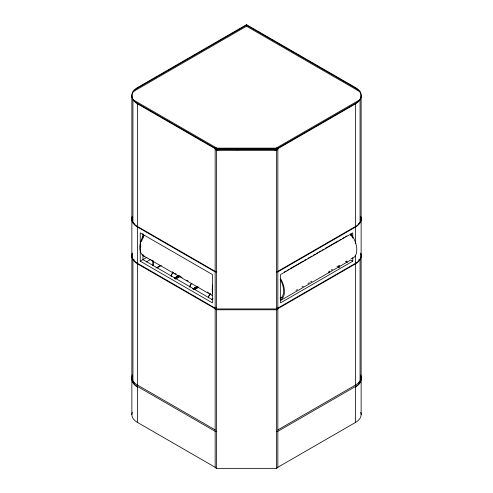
<?xml version="1.0" encoding="UTF-8"?>
<svg xmlns="http://www.w3.org/2000/svg" width="493" height="493" viewBox="0 0 493 493"><rect width="100%" height="100%" fill="white"/><g stroke="black" fill="none" stroke-linecap="round" stroke-linejoin="round"><path stroke-width="0.74" d="M131.865 414.576L131.865 255.436M131.865 256.003L131.865 218.621M131.865 219.188L131.865 95.445M361.135 414.576L361.135 377.2M361.135 379.185L361.135 95.445M208.354 297.852L208.822 296.17L210.345 294.155M208.243 297.562L208.841 295.837L210.221 294.087M228.228 149.736L228.684 148.713M228.438 149.558L228.962 148.522M191.611 283.339L190.088 285.348L189.743 287.105L190.353 285.164L191.974 283.185M173.24 272.364L171.478 274.607L171.126 276.357L171.737 274.416L173.363 272.438M215.164 467.278L137.504 422.446L137.504 103.308A19.27 11.123 0 0 1 137.504 87.575L246.5 24.65L355.496 87.575A19.27 11.123 0 0 1 355.496 103.308L355.496 243.271M137.504 88.142L246.5 25.217L355.496 88.142A19.27 11.123 0 0 1 355.496 103.875L277.836 148.707L215.164 148.707L137.504 103.875A19.27 11.123 0 0 1 137.504 88.142L137.504 87.575M132.931 91.79L246.5 26.221L360.069 91.79M236.073 149.736L238.076 148.584M236.196 149.81L238.199 148.652M236.985 149.638L238.988 148.479M236.985 149.78L238.988 148.621M238.637 149.817L240.639 148.664M239.302 149.576L240.639 148.806M267.594 149.632L269.591 148.479M267.717 149.706L269.714 148.553M271.97 149.552L273.301 148.781M272.635 149.73L274.632 148.578M273.794 149.632L275.125 148.861M355.496 103.308L276.474 148.929L216.526 148.929L137.504 103.308M276.474 150.347L277.836 149.558L215.164 149.558L216.526 150.347L276.474 150.347L276.474 468.35L216.526 468.35L215.164 467.561L215.164 148.147L277.836 148.147L277.836 467.561L276.474 468.35M140.234 261.191L212.44 302.881L212.44 274.564L140.234 232.875L140.234 261.191L146.926 257.328M146.267 261.956L150.236 259.663M155.979 268.056L160.644 265.363M157.31 267.853L161.31 265.542M174.337 278.064L178.343 275.753M174.46 278.132L178.466 275.821M174.584 278.348L179.255 275.649M174.584 278.49L179.255 275.79M175.563 278.915L180.235 276.216M175.563 279.056L180.235 276.357M192.954 288.812L196.953 286.501M193.077 288.88L197.077 286.569M193.201 289.095L197.2 286.784M193.201 289.237L197.866 286.538M194.18 289.662L198.18 287.351M194.18 289.804L198.852 287.105M211.565 299.559L212.902 298.789M211.688 299.627L213.025 298.857M358.744 223.606L360.069 222.842L360.069 99.66L275.112 148.707L275.112 150.248M277.836 271.323L355.496 226.49A19.27 11.123 0 0 0 360.728 216.341M284.171 272.111L286.15 270.971M287.474 270.207L288.793 269.443M290.112 268.685L303.324 261.056M304.643 260.292L305.968 259.528M307.946 258.387L309.271 257.623M310.59 256.859L311.909 256.101M313.234 255.337L315.212 254.191M316.537 253.427L317.856 252.669M319.174 251.905L321.159 250.758M322.477 249.994L323.802 249.236M325.121 248.472L338.334 240.843M339.652 240.085L340.971 239.321M342.296 238.557L344.274 237.41M345.593 236.652L346.918 235.888M296.059 290.334L297.378 289.576M302.006 286.908L303.324 286.143M307.946 283.475L309.271 282.711M310.59 281.947L311.909 281.183M331.068 270.127L332.387 269.363M337.009 266.695L338.334 265.93M345.593 261.734L346.918 260.976M280.505 300.557L350.726 260.014L352.766 261.191L352.766 257.364M352.766 261.191L280.56 302.881L280.56 274.564L352.766 232.875L352.766 238.236M358.744 259.854L360.069 259.084L360.069 382.266A19.27 11.123 0 0 1 355.496 386.481L277.836 431.32L276.474 431.32M277.836 308.704L355.496 263.866A19.27 11.123 0 0 0 360.728 253.722M277.836 308.988L276.474 309.77L216.526 309.77L215.164 308.988M358.744 383.03L360.069 382.266M277.836 429.902L355.496 385.064A19.27 11.123 0 0 0 360.728 374.92M277.836 467.278L355.496 422.446A19.27 11.123 0 0 0 360.728 412.302M216.526 271.889L215.164 271.889L137.504 227.057A19.27 11.123 0 0 1 132.272 216.908M276.474 271.889L277.836 271.889L355.496 227.057A19.27 11.123 0 0 0 360.728 216.908M215.164 308.137L216.526 308.137M276.474 308.137L277.836 308.137M216.526 431.32L215.164 431.32L137.504 386.481A19.27 11.123 0 0 1 132.931 382.266L132.931 259.084L134.256 259.854M243.813 148.72L245.144 149.49M243.69 148.794L245.021 149.558M218.664 148.75L220.001 149.521M217.333 148.547L219.336 149.699M346.092 261.586L347.417 262.35M134.256 223.606L132.931 222.842L132.931 99.66L217.888 148.707L217.888 150.248M215.164 271.323L137.504 226.49A19.27 11.123 0 0 1 132.272 216.341M151.745 259.996L153.064 260.754M172.217 271.816L173.542 272.58M174.861 273.344L176.18 274.102M180.808 276.77L182.127 277.534M186.748 280.203L188.073 280.967M207.226 292.029L208.545 292.787M209.864 293.551L211.189 294.315M143.592 255.885L212.619 295.732M212.514 299.781L142.958 259.62L142.958 254.265M215.164 308.704L137.504 263.866A19.27 11.123 0 0 1 132.272 253.722M132.931 382.266L134.256 383.03M215.164 429.902L137.504 385.064A19.27 11.123 0 0 1 132.272 374.92M355.496 87.575L355.496 88.142M355.496 255.479L355.496 422.446M350.726 233.99L350.726 235.525M339.689 265.807L339.689 267.323M339.196 265.524L339.196 267.083M338.66 265.906L338.66 267.391M329.386 271.088L329.386 272.604M328.849 271.396L328.849 272.919M246.5 24.65L246.5 25.217M246.5 26.221L246.5 26.788M216.526 150.347L216.526 468.35M153.311 261.259L153.311 265.807M152.818 260.846L152.818 265.363M142.958 233.596L142.958 238.193M351.041 234.064A18.124 10.464 60 0 1 351.041 258.763M280.739 278.952A18.124 10.464 60 0 1 280.739 299.775M350.597 234.588A16.978 9.805 60 0 1 352.513 237.509M280.166 279.272A16.978 9.805 60 0 1 280.166 298.789M282.187 297.242A17.175 9.915 60 0 1 280.129 297.328M212.711 293.138A18.124 10.464 -60 0 1 212.711 285.065M144.572 256.348A18.124 10.464 -60 0 1 143.592 235.056M140.69 247.147A16.978 9.805 -60 0 1 140.739 245.884M141.522 241.607A16.978 9.805 -60 0 1 144.166 235.383M132.272 253.155A19.27 11.123 0 0 0 137.504 263.299L216.526 308.926L276.474 308.926L355.496 263.299A19.27 11.123 0 0 0 360.728 253.155M137.504 387.048A19.27 11.123 0 0 1 132.272 376.905M360.728 376.905A19.27 11.123 0 0 1 355.496 387.048M137.504 422.446A19.27 11.123 0 0 1 132.272 412.302M259.182 148.627A3.469 2.003 -60 0 0 259.065 149.558L258.948 149.484A3.469 2.003 -60 0 1 259.059 148.559"/></g></svg>
